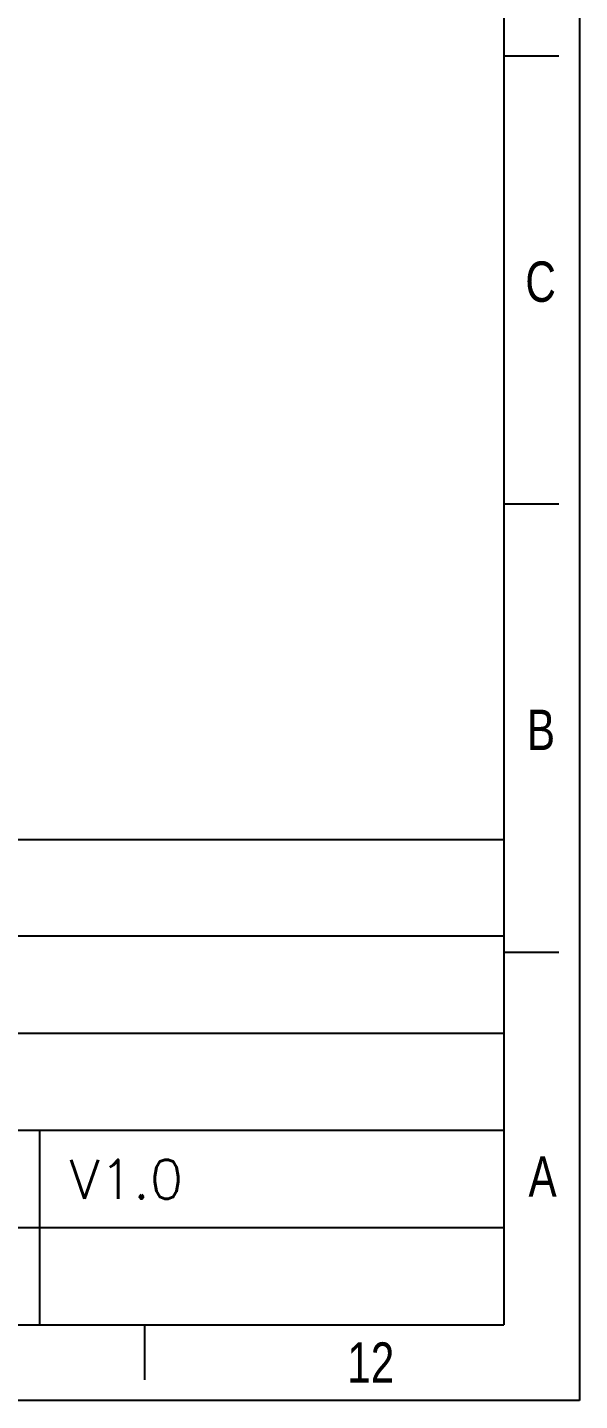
# Model space of a CAD drawing. Header units: millimetres. Extents: x -3132 to 28633, y 682 to 5849.
# Drawn here: x 4524 to 4952, y 682 to 1747 of the extents above; entities that cross this region are included whole.
import ezdxf

# ---------------------------------------------------------------- set-up
doc = ezdxf.new("R2010")
doc.units = ezdxf.units.MM
doc.styles.add('CKSTANDARD', font='arial.ttf')
doc.styles.add('Roamns', font='romans.shx')

# ---------------------------------------------------------------- blocks, each defined once
blk = doc.blocks.new('standard template')
for p, q in [((37812, 14517), (37409, 14517)), ((37812, 11245), (37409, 11245)), ((23857, 8796), (37409, 8796)), ((23857, 8093), (37409, 8093)), ((37812, 7973), (37409, 7973)), ((23857, 7383), (37409, 7383)), ((23857, 6674), (37409, 6674)), ((34021, 6674), (34021, 5254)), ((23857, 5964), (37409, 5964)), ((456, 5254), (37409, 5254)), ((34791, 4851), (34791, 5254))]:
    blk.add_line(p, q)
blk.add_lwpolyline([(37963, 4700), (-97, 4700), (-97, 30879), (37963, 30879)], close=True)
at = {"color": 7}
blk.add_lwpolyline([(456, 6674), (456, 5964), (456, 5254), (456, 30226), (37409, 30226), (37409, 5254)], dxfattribs=at)
at = {"style": 'CKSTANDARD', "width": 0.75}
for s, height, p in [('C', 295, (37567, 12723)), ('B', 295, (37578, 9450)), ('A', 295, (37590, 6188)), ('12', 294.8, (36267, 4830))]:
    blk.add_text(s, height=height, dxfattribs=at).set_placement(p)
at = {"style": 'Roamns'}
for tag, p in [('PAGE_NAME', (27466, 7594)), ('PROJECT_NAME', (27466, 6884)), ('DRAWN_NAME', (27466, 6174)), ('VERSION', (34241, 6174)), ('SELECT_DATA', (27466, 5464)), ('PAGE_NUMBER', (34241, 5464))]:
    blk.add_attdef(tag, p, '', height=285, dxfattribs=at)

msp = doc.modelspace()

# ---------------------------------------------------------------- block references
at = {"lineweight": -3, "transparency": 33554595}
ref = msp.add_blockref('standard template', (920.767, 182.912), dxfattribs=dict(at, xscale=0.1062003192476745, yscale=0.1062003192476745, zscale=0.1062003192476745))
ref.add_attrib('VERSION', 'V1.0', (4557.17, 838.608), dxfattribs={"height": 30.2162, "style": 'Roamns'})

doc.saveas('drawing.dxf')
